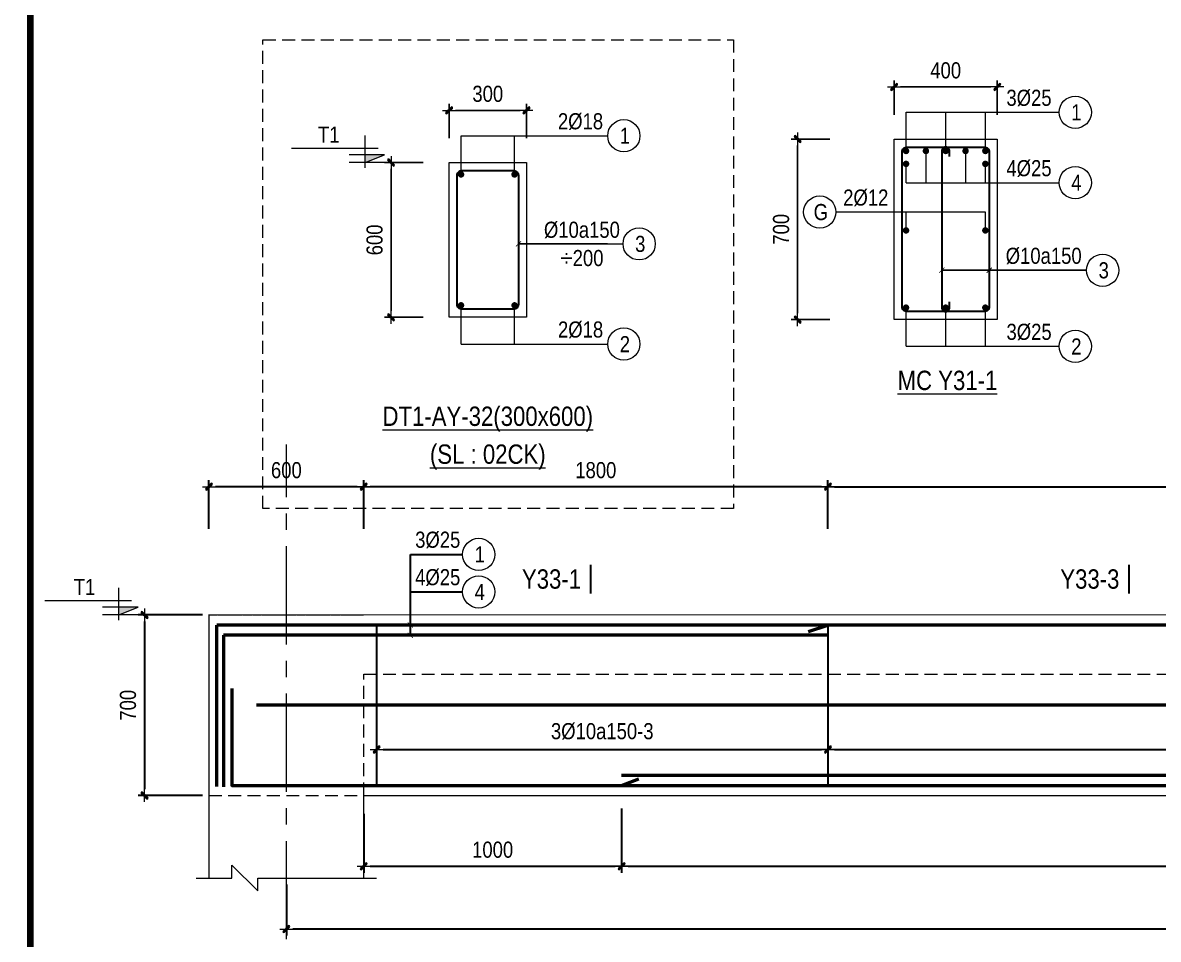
# Model space of a CAD drawing. Header units: millimetres. Extents: x 397144 to 8960116, y 345581 to 674207.
# Drawn here: x 5150290 to 5154693, y 657317 to 660871 of the extents above; entities that cross this region are included whole.
import ezdxf
from ezdxf.enums import TextEntityAlignment as Align
from ezdxf.xclip import XClip

# ---------------------------------------------------------------- set-up
doc = ezdxf.new("R2010")
doc.units = ezdxf.units.MM
doc.header["$XCLIPFRAME"] = 0
doc.header["$PDSIZE"] = -10
doc.linetypes.add('CENTER2', pattern=[28.575, 19.05, -3.175, 3.175, -3.175])
doc.linetypes.add('HIDDEN', pattern=[0.375, 0.25, -0.125])
doc.layers.get('0').update_dxf_attribs({"linetype": 'CONTINUOUS'})
doc.layers.get('Defpoints').update_dxf_attribs({"color": 12, "linetype": 'CONTINUOUS'})
for name, color, linetype, lineweight in [('CDAI', 8, 'CONTINUOUS', 30), ('CTHEP', 2, 'CONTINUOUS', 50), ('DBAO', 3, 'CONTINUOUS', 20), ('DGIONG', 4, 'CONTINUOUS', 13), ('KTH', 150, 'CONTINUOUS', 5), ('Net khuat', 8, 'HIDDEN', 13), ('STICK', 1, 'CONTINUOUS', 9), ('TEXT', 7, 'CONTINUOUS', 15)]:
    doc.layers.add(name, color=color, linetype=linetype, lineweight=lineweight)
doc.layers.add('HATCH', color=7, linetype='CONTINUOUS', lineweight=5, true_color=0x2491ff)
doc.styles.add('Star-HelCon', font='VHELVCN_0.TTF')
doc.styles.add('TTP-HelCon', font='VHELVCN_0.TTF')
doc.styles.add('VNI-HELVE-CONDENSE', font='VHELVCN_0.TTF')
doc.dimstyles.new('kc-25', dxfattribs={"dimtxt": 62.5, "dimasz": 20, "dimexe": 20, "dimexo": 50, "dimgap": 25, "dimtad": 3, "dimdec": 0, "dimzin": 0, "dimdsep": 46, "dimtxsty": 'VNI-HELVE-CONDENSE', "dimblk": 'DIM', "dimcen": 2.5, "dimclrd": 256, "dimclre": 154, "dimclrt": 7, "dimaunit": 1, "dimadec": 0, "dimazin": 0, "dimtfac": 1, "dimtdec": 0, "dimtix": 1, "dimtmove": 0, "dimatfit": 3, "dimldrblk": 'DOT', "dimfxl": 1, "dimtolj": 1, "dimtzin": 0, "dimarcsym": 0})
doc.dimstyles.new('TTP-25', dxfattribs={"dimscale": 25, "dimtxt": 2.5, "dimasz": 1, "dimexe": 1, "dimexo": 1, "dimgap": 0.09, "dimtad": 0, "dimdec": 4, "dimrnd": 5, "dimzin": 9, "dimdsep": 46, "dimtxsty": 'TTP-HelCon', "dimblk": 'Stick1', "dimcen": 0.09, "dimdle": 1.5, "dimclrd": 256, "dimclre": 256, "dimclrt": 7, "dimadec": 0, "dimazin": 0, "dimtfac": 1, "dimtdec": 4, "dimtmove": 0, "dimatfit": 3, "dimldrblk": '_ArchTick1', "dimfxl": 1, "dimtvp": 1, "dimtolj": 1, "dimtzin": 0, "dimarcsym": 0})

# ---------------------------------------------------------------- blocks, each defined once
blk = doc.blocks.new('Stick1')
at = {"layer": 'STICK'}
h = blk.add_hatch(color=256, dxfattribs=at)
edge = h.paths.add_edge_path()
edge.add_line((0.3, 0.5), (-0.5, -0.3))
edge.add_arc((-0.4, -0.4), 0.141, 135, 315)
edge.add_line((-0.3, -0.5), (0.5, 0.3))
edge.add_arc((0.4, 0.4), 0.141, 315, 495)
blk.add_line((1, 0), (-1, 0), dxfattribs=at)
blk.add_lwpolyline([(0.3, 0.5), (-0.5, -0.3, 1), (-0.3, -0.5), (0.5, 0.3, 1), (0.3, 0.5, 1)], format="xyb", dxfattribs=at)
blk = doc.blocks.new('*D925')
at = {"layer": 'Defpoints', "color": 0, "ltscale": 500, "transparency": 16777216}
for p in [(5153668.9, 660622.6), (5153668.9, 660489.4), (5154068.9, 660489.4)]:
    blk.add_point(p, dxfattribs=at)
at = {"layer": 'KTH', "lineweight": -2, "ltscale": 500, "transparency": 16777216}
for p, q in [((5153668.9, 660514.4), (5153668.9, 660647.6)), ((5154043.9, 660622.6), (5153693.9, 660622.6)), ((5154068.9, 660514.4), (5154068.9, 660647.6))]:
    blk.add_line(p, q, dxfattribs=at)
at = {"layer": 'KTH', "lineweight": -2, "ltscale": 500, "transparency": 16777216, "xscale": 25, "yscale": 25, "zscale": 25, "rotation": 180}
blk.add_blockref('Stick1', (5153668.9, 660622.6), dxfattribs=at)
at = {"layer": 'KTH', "lineweight": -2, "ltscale": 500, "transparency": 16777216, "xscale": 25, "yscale": 25, "zscale": 25}
blk.add_blockref('Stick1', (5154068.9, 660622.6), dxfattribs=at)
at = {"layer": 'KTH', "color": 7, "ltscale": 500, "transparency": 16777216, "insert": (5153868.9, 660686.4), "char_height": 62.5, "attachment_point": 5, "style": 'TTP-HelCon'}
blk.add_mtext('\\A1;400', dxfattribs=at)
blk = doc.blocks.new('_ArchTick1')
at = {"color": 0, "const_width": 3.81}
blk.add_lwpolyline([(-12.7, -12.7), (12.7, 12.7)], dxfattribs=at)
blk = doc.blocks.new('*D926')
at = {"layer": 'Defpoints', "color": 0, "ltscale": 500, "transparency": 16777216}
for p in [(5153444.5, 660420.4), (5153294.7, 659720.4), (5153444.5, 659720.4)]:
    blk.add_point(p, dxfattribs=at)
at = {"layer": 'KTH', "lineweight": -2, "ltscale": 500, "transparency": 16777216}
for p, q in [((5153419.5, 660420.4), (5153269.7, 660420.4)), ((5153294.7, 660395.4), (5153294.7, 659745.4)), ((5153419.5, 659720.4), (5153269.7, 659720.4))]:
    blk.add_line(p, q, dxfattribs=at)
at = {"layer": 'KTH', "lineweight": -2, "ltscale": 500, "transparency": 16777216, "xscale": 25, "yscale": 25, "zscale": 25}
for p, rotation in [((5153294.7, 660420.4), 90), ((5153294.7, 659720.4), 270)]:
    blk.add_blockref('Stick1', p, dxfattribs=dict(at, rotation=rotation))
at = {"layer": 'KTH', "color": 7, "ltscale": 500, "transparency": 16777216, "insert": (5153230.8, 660070.4), "char_height": 62.5, "attachment_point": 5, "rotation": 90, "style": 'TTP-HelCon'}
blk.add_mtext('\\A1;700', dxfattribs=at)
blk = doc.blocks.new('DIM')
h = blk.add_hatch(color=1)
h.paths.add_polyline_path([(0.49, 0.29, 1), (0.29, 0.49), (-0.19, 0), (0.19, 0)])
h.paths.add_polyline_path([(0.19, 0), (-0.19, 0), (-0.49, -0.29, 1), (-0.29, -0.49)])
at = {"color": 9}
for p, q in [((-0.19, 0), (-1.5, 0)), ((0.19, 0), (1.5, 0))]:
    blk.add_line(p, q, dxfattribs=at)
at = {"color": 1}
for p, q in [((-0.49, -0.29), (0.29, 0.49)), ((-0.29, -0.49), (0.49, 0.29)), ((-0.19, 0), (0.19, 0))]:
    blk.add_line(p, q, dxfattribs=at)
blk.add_arc((-0.39, -0.39), 0.138, 135, 315, dxfattribs=at)
blk = doc.blocks.new('*D966')
at = {"layer": 'Defpoints', "color": 0, "ltscale": 500, "transparency": 16777216}
for p in [(5151943.3, 660531.6), (5151943.3, 660398.3), (5152243.3, 660398.3)]:
    blk.add_point(p, dxfattribs=at)
at = {"layer": 'KTH', "lineweight": -2, "ltscale": 500, "transparency": 16777216}
for p, q in [((5151943.3, 660423.3), (5151943.3, 660556.6)), ((5152218.3, 660531.6), (5151968.3, 660531.6)), ((5152243.3, 660423.3), (5152243.3, 660556.6))]:
    blk.add_line(p, q, dxfattribs=at)
at = {"layer": 'KTH', "lineweight": -2, "ltscale": 500, "transparency": 16777216, "xscale": 25, "yscale": 25, "zscale": 25, "rotation": 180}
blk.add_blockref('Stick1', (5151943.3, 660531.6), dxfattribs=at)
at = {"layer": 'KTH', "lineweight": -2, "ltscale": 500, "transparency": 16777216, "xscale": 25, "yscale": 25, "zscale": 25}
blk.add_blockref('Stick1', (5152243.3, 660531.6), dxfattribs=at)
at = {"layer": 'KTH', "color": 7, "ltscale": 500, "transparency": 16777216, "insert": (5152093.3, 660595.4), "char_height": 62.5, "attachment_point": 5, "style": 'TTP-HelCon'}
blk.add_mtext('\\A1;300', dxfattribs=at)
blk = doc.blocks.new('*D967')
at = {"layer": 'Defpoints', "color": 0, "ltscale": 500, "transparency": 16777216}
for p in [(5151868.1, 660329.3), (5151718.3, 659729.3), (5151868.1, 659729.3)]:
    blk.add_point(p, dxfattribs=at)
at = {"layer": 'KTH', "lineweight": -2, "ltscale": 500, "transparency": 16777216}
for p, q in [((5151843.1, 660329.3), (5151693.3, 660329.3)), ((5151718.3, 660304.3), (5151718.3, 659754.3)), ((5151843.1, 659729.3), (5151693.3, 659729.3))]:
    blk.add_line(p, q, dxfattribs=at)
at = {"layer": 'KTH', "lineweight": -2, "ltscale": 500, "transparency": 16777216, "xscale": 25, "yscale": 25, "zscale": 25}
for p, rotation in [((5151718.3, 660329.3), 90), ((5151718.3, 659729.3), 270)]:
    blk.add_blockref('Stick1', p, dxfattribs=dict(at, rotation=rotation))
at = {"layer": 'KTH', "color": 7, "ltscale": 500, "transparency": 16777216, "insert": (5151654.5, 660029.3), "char_height": 62.5, "attachment_point": 5, "rotation": 90, "style": 'TTP-HelCon'}
blk.add_mtext('\\A1;600', dxfattribs=at)
blk = doc.blocks.new('CODE')
at = {"layer": 'DBAO'}
for p, q in [((-62.5, -20), (-62.5, 105)), ((-112.5, 55), (223.6, 55)), ((-62.5, 0), (-137.5, 30)), ((-137.5, 30), (0, 30)), ((-137.5, 0), (0, 0))]:
    blk.add_line(p, q, dxfattribs=at)
at = {"layer": 'HATCH', "color": 1}
blk.add_solid([(-62.5, 0), (-137.5, 30), (-62.5, 30)], dxfattribs=at)
blk = doc.blocks.new('AY-27')
at = {"layer": 'CTHEP'}
blk.add_line((5149346.05357, 599212.55338), (5187748.96372, 599212.50526), dxfattribs=at)
for points in [[(5187932.32851, 598893.30575), (5187932.32851, 599521.49296), (5149192.32851, 599521.5577), (5149192.32851, 598895.29521)], [(5149250.56747, 599275.95862), (5149250.56747, 598899.56854), (5149250.56747, 598899.56854), (5149761.19634, 598899.54548), (5157612.32851, 598899.5172), (5158186.37402, 598899.51531), (5187870.49566, 598899.49317), (5187870.49566, 599422.36868)]]:
    blk.add_lwpolyline(points, dxfattribs=at)
at = {"layer": 'DBAO'}
for points in [[(5187962.32851, 598540.45098), (5187962.32851, 599560.44727), (5157760.23476, 599560.49211)], [(5181862.32991, 598860.45795), (5187362.32851, 598860.45098)]]:
    blk.add_lwpolyline(points, dxfattribs=at)
at = {"layer": 'Net khuat', "ltscale": 200}
blk.add_lwpolyline([(5149162.32851, 599330.5685), (5187962.32851, 599330.5685)], dxfattribs=at)
blk = doc.blocks.new('*D8371')
at = {"layer": 'Defpoints', "color": 0, "transparency": 16777216}
for p in [(5173890.4, 590133.3), (5172140.4, 590050.8), (5173890.4, 589993.3)]:
    blk.add_point(p, dxfattribs=at)
at = {"layer": 'KTH', "lineweight": -2, "transparency": 16777216}
for p, q in [((5173890.4, 590108.3), (5173890.4, 589968.3)), ((5172140.4, 590025.8), (5172140.4, 589968.3)), ((5172165.4, 589993.3), (5173865.4, 589993.3))]:
    blk.add_line(p, q, dxfattribs=at)
at = {"layer": 'KTH', "lineweight": -2, "transparency": 16777216, "xscale": 25, "yscale": 25, "zscale": 25, "rotation": 180}
blk.add_blockref('Stick1', (5172140.4, 589993.3), dxfattribs=at)
at = {"layer": 'KTH', "lineweight": -2, "transparency": 16777216, "xscale": 25, "yscale": 25, "zscale": 25}
blk.add_blockref('Stick1', (5173890.4, 589993.3), dxfattribs=at)
at = {"layer": 'KTH', "color": 7, "transparency": 16777216, "insert": (5173015.4, 590063.2), "char_height": 62.5, "attachment_point": 5, "style": 'TTP-HelCon'}
blk.add_mtext('\\A1;3Þ10a150-3', dxfattribs=at)
blk = doc.blocks.new('*D8372')
at = {"layer": 'Defpoints', "color": 0, "transparency": 16777216}
for p in [(5172090.4, 591012.3), (5172090.4, 590823.3), (5173890.4, 590823.3)]:
    blk.add_point(p, dxfattribs=at)
at = {"layer": 'KTH', "lineweight": -2, "transparency": 16777216}
for p, q in [((5172090.4, 590848.3), (5172090.4, 591037.3)), ((5173865.4, 591012.3), (5172115.4, 591012.3)), ((5173890.4, 590848.3), (5173890.4, 591037.3))]:
    blk.add_line(p, q, dxfattribs=at)
at = {"layer": 'KTH', "lineweight": -2, "transparency": 16777216, "xscale": 25, "yscale": 25, "zscale": 25, "rotation": 180}
blk.add_blockref('Stick1', (5172090.4, 591012.3), dxfattribs=at)
at = {"layer": 'KTH', "lineweight": -2, "transparency": 16777216, "xscale": 25, "yscale": 25, "zscale": 25}
blk.add_blockref('Stick1', (5173890.4, 591012.3), dxfattribs=at)
at = {"layer": 'KTH', "color": 7, "transparency": 16777216, "insert": (5172990.4, 591076.1), "char_height": 62.5, "attachment_point": 5, "style": 'TTP-HelCon'}
blk.add_mtext('\\A1;1800', dxfattribs=at)
blk = doc.blocks.new('*D8373')
at = {"layer": 'Defpoints', "color": 0, "transparency": 16777216}
for p in [(5171490.4, 590514.9), (5171240.4, 589814.9), (5171490.4, 589814.9)]:
    blk.add_point(p, dxfattribs=at)
at = {"layer": 'KTH', "lineweight": -2, "transparency": 16777216}
for p, q in [((5171465.4, 590514.9), (5171215.4, 590514.9)), ((5171240.4, 590489.9), (5171240.4, 589839.9)), ((5171465.4, 589814.9), (5171215.4, 589814.9))]:
    blk.add_line(p, q, dxfattribs=at)
at = {"layer": 'KTH', "lineweight": -2, "transparency": 16777216, "xscale": 25, "yscale": 25, "zscale": 25}
for p, rotation in [((5171240.4, 590514.9), 90), ((5171240.4, 589814.9), 270)]:
    blk.add_blockref('Stick1', p, dxfattribs=dict(at, rotation=rotation))
at = {"layer": 'KTH', "color": 7, "transparency": 16777216, "insert": (5171176.5, 590164.9), "char_height": 62.5, "attachment_point": 5, "rotation": 90, "style": 'TTP-HelCon'}
blk.add_mtext('\\A1;700', dxfattribs=at)
blk = doc.blocks.new('*D8375')
at = {"layer": 'Defpoints', "color": 0, "transparency": 16777216}
for p in [(5171790.4, 589494.9), (5180090.4, 589449.5), (5171790.4, 589296.9)]:
    blk.add_point(p, dxfattribs=at)
at = {"layer": 'KTH', "lineweight": -2, "transparency": 16777216}
for p, q in [((5171790.4, 589469.9), (5171790.4, 589271.9)), ((5180090.4, 589424.5), (5180090.4, 589271.9)), ((5180065.4, 589296.9), (5171815.4, 589296.9))]:
    blk.add_line(p, q, dxfattribs=at)
at = {"layer": 'KTH', "lineweight": -2, "transparency": 16777216, "xscale": 25, "yscale": 25, "zscale": 25, "rotation": 180}
blk.add_blockref('Stick1', (5171790.4, 589296.9), dxfattribs=at)
at = {"layer": 'KTH', "lineweight": -2, "transparency": 16777216, "xscale": 25, "yscale": 25, "zscale": 25}
blk.add_blockref('Stick1', (5180090.4, 589296.9), dxfattribs=at)
at = {"layer": 'KTH', "color": 7, "transparency": 16777216, "insert": (5175940.4, 589360.7), "char_height": 62.5, "attachment_point": 5, "style": 'TTP-HelCon'}
blk.add_mtext('\\A1;8300', dxfattribs=at)
blk = doc.blocks.new('*D8377')
at = {"layer": 'Defpoints', "color": 0, "transparency": 16777216}
for p in [(5171490.4, 591012.3), (5171490.4, 590823.3), (5172090.4, 590823.3)]:
    blk.add_point(p, dxfattribs=at)
at = {"layer": 'KTH', "lineweight": -2, "transparency": 16777216}
for p, q in [((5171490.4, 590848.3), (5171490.4, 591037.3)), ((5172065.4, 591012.3), (5171515.4, 591012.3)), ((5172090.4, 590848.3), (5172090.4, 591037.3))]:
    blk.add_line(p, q, dxfattribs=at)
at = {"layer": 'KTH', "lineweight": -2, "transparency": 16777216, "xscale": 25, "yscale": 25, "zscale": 25, "rotation": 180}
blk.add_blockref('Stick1', (5171490.4, 591012.3), dxfattribs=at)
at = {"layer": 'KTH', "lineweight": -2, "transparency": 16777216, "xscale": 25, "yscale": 25, "zscale": 25}
blk.add_blockref('Stick1', (5172090.4, 591012.3), dxfattribs=at)
at = {"layer": 'KTH', "color": 7, "transparency": 16777216, "insert": (5171790.4, 591076.1), "char_height": 62.5, "attachment_point": 5, "style": 'TTP-HelCon'}
blk.add_mtext('\\A1;600', dxfattribs=at)
blk = doc.blocks.new('MC')
at = {"layer": 'CTHEP', "const_width": 10}
blk.add_lwpolyline([(0, 150), (0, 0)], dxfattribs=at)
at = {"layer": 'TEXT', "style": 'TTP-HelCon'}
blk.add_attdef('A', text='', height=100, dxfattribs=at).set_placement((-50, 25.5), align=Align.RIGHT)
blk = doc.blocks.new('*D8378')
at = {"layer": 'Defpoints', "color": 0, "transparency": 16777216}
for p in [(5172090.4, 589769.1), (5173090.4, 589789.5), (5173090.4, 589540.6)]:
    blk.add_point(p, dxfattribs=at)
at = {"layer": 'KTH', "lineweight": -2, "transparency": 16777216}
for p, q in [((5173090.4, 589764.5), (5173090.4, 589515.6)), ((5172090.4, 589744.1), (5172090.4, 589515.6)), ((5172115.4, 589540.6), (5173065.4, 589540.6))]:
    blk.add_line(p, q, dxfattribs=at)
at = {"layer": 'KTH', "lineweight": -2, "transparency": 16777216, "xscale": 25, "yscale": 25, "zscale": 25, "rotation": 180}
blk.add_blockref('Stick1', (5172090.4, 589540.6), dxfattribs=at)
at = {"layer": 'KTH', "lineweight": -2, "transparency": 16777216, "xscale": 25, "yscale": 25, "zscale": 25}
blk.add_blockref('Stick1', (5173090.4, 589540.6), dxfattribs=at)
at = {"layer": 'KTH', "color": 7, "transparency": 16777216, "insert": (5172590.4, 589604.4), "char_height": 62.5, "attachment_point": 5, "style": 'TTP-HelCon'}
blk.add_mtext('\\A1;1000', dxfattribs=at)
blk = doc.blocks.new('*D8395')
at = {"layer": 'Defpoints', "color": 0, "transparency": 16777216}
for p in [(5177490.4, 591012.3), (5173890.4, 590823.3), (5177490.4, 590848.3)]:
    blk.add_point(p, dxfattribs=at)
at = {"layer": 'KTH', "lineweight": -2, "transparency": 16777216}
for p, q in [((5173890.4, 590848.3), (5173890.4, 591037.3)), ((5173915.4, 591012.3), (5177465.4, 591012.3)), ((5177490.4, 590873.3), (5177490.4, 591037.3))]:
    blk.add_line(p, q, dxfattribs=at)
at = {"layer": 'KTH', "lineweight": -2, "transparency": 16777216, "xscale": 25, "yscale": 25, "zscale": 25, "rotation": 180}
blk.add_blockref('Stick1', (5173890.4, 591012.3), dxfattribs=at)
at = {"layer": 'KTH', "lineweight": -2, "transparency": 16777216, "xscale": 25, "yscale": 25, "zscale": 25}
blk.add_blockref('Stick1', (5177490.4, 591012.3), dxfattribs=at)
at = {"layer": 'KTH', "color": 7, "transparency": 16777216, "insert": (5175690.4, 591076.1), "char_height": 62.5, "attachment_point": 5, "style": 'TTP-HelCon'}
blk.add_mtext('\\A1;3600', dxfattribs=at)
blk = doc.blocks.new('*D8396')
at = {"layer": 'Defpoints', "color": 0, "transparency": 16777216}
for p in [(5173890.4, 590133.3), (5177490.4, 590133.2), (5177490.4, 589993.2)]:
    blk.add_point(p, dxfattribs=at)
at = {"layer": 'KTH', "lineweight": -2, "transparency": 16777216}
for p, q in [((5173890.4, 590108.3), (5173890.4, 589968.2)), ((5177490.4, 590108.2), (5177490.4, 589968.2)), ((5173915.4, 589993.2), (5177465.4, 589993.2))]:
    blk.add_line(p, q, dxfattribs=at)
at = {"layer": 'KTH', "lineweight": -2, "transparency": 16777216, "xscale": 25, "yscale": 25, "zscale": 25, "rotation": 180}
blk.add_blockref('Stick1', (5173890.4, 589993.2), dxfattribs=at)
at = {"layer": 'KTH', "lineweight": -2, "transparency": 16777216, "xscale": 25, "yscale": 25, "zscale": 25}
blk.add_blockref('Stick1', (5177490.4, 589993.2), dxfattribs=at)
at = {"layer": 'KTH', "color": 7, "transparency": 16777216, "insert": (5175690.4, 590063.1), "char_height": 62.5, "attachment_point": 5, "style": 'TTP-HelCon'}
blk.add_mtext('\\A1;3Þ10a200-3', dxfattribs=at)
blk = doc.blocks.new('*D8401')
at = {"layer": 'Defpoints', "color": 0, "transparency": 16777216}
for p in [(5173090.4, 589789.5), (5178290.4, 589789.5), (5178290.4, 589540.6)]:
    blk.add_point(p, dxfattribs=at)
at = {"layer": 'KTH', "lineweight": -2, "transparency": 16777216}
for p, q in [((5173090.4, 589764.5), (5173090.4, 589515.6)), ((5178290.4, 589764.5), (5178290.4, 589515.6)), ((5173115.4, 589540.6), (5178265.4, 589540.6))]:
    blk.add_line(p, q, dxfattribs=at)
at = {"layer": 'KTH', "lineweight": -2, "transparency": 16777216, "xscale": 25, "yscale": 25, "zscale": 25, "rotation": 180}
blk.add_blockref('Stick1', (5173090.4, 589540.6), dxfattribs=at)
at = {"layer": 'KTH', "lineweight": -2, "transparency": 16777216, "xscale": 25, "yscale": 25, "zscale": 25}
blk.add_blockref('Stick1', (5178290.4, 589540.6), dxfattribs=at)
at = {"layer": 'KTH', "color": 7, "transparency": 16777216, "insert": (5175690.4, 589604.4), "char_height": 62.5, "attachment_point": 5, "style": 'TTP-HelCon'}
blk.add_mtext('\\A1;5200', dxfattribs=at)
blk = doc.blocks.new('CHG_XX_Khung ten')
at = {"color": 4, "linetype": 'Continuous', "const_width": 1}
blk.add_lwpolyline([(17, 577), (824, 577), (824, 17), (17, 17)], close=True, dxfattribs=at)
blk = doc.blocks.new('AY-33')
at = {"layer": 'CDAI', "ltscale": 52.5}
for p, q in [((5172140.36551, 590479.86587), (5172140.36551, 589849.86587)), ((5173890.36551, 590479.86587), (5173890.36551, 589849.86587))]:
    blk.add_line(p, q, dxfattribs=at)
at = {"layer": 'CTHEP'}
for p, q in [((5171520.36551, 589849.59258), (5171520.36551, 590475.86587)), ((5173815.36551, 590450.86587), (5173890.36551, 590475.86587)), ((5173890.3465, 590436.87987), (5171546.8461, 590436.88608)), ((5171546.8461, 590436.88608), (5171546.8461, 589848.0861)), ((5171674.09057, 590166.85075), (5196483.5754, 590166.83185)), ((5173090.36551, 589853.86201), (5173157.28187, 589879.16153)), ((5173090.37182, 589893.8644), (5178290.36551, 589893.86201))]:
    blk.add_line(p, q, dxfattribs=at)
for points in [[(5196810.36291, 589847.60311), (5196810.36291, 590475.79032), (5171520.36551, 590475.86587)], [(5171578.60447, 590230.25598), (5171578.60447, 589853.86591), (5196259.37159, 589853.84476), (5196748.53006, 589853.79053), (5196748.53006, 589853.79053)]]:
    blk.add_lwpolyline(points, dxfattribs=at)
at = {"layer": 'DBAO'}
for points in [[(5187890.36291, 589814.84602), (5196840.36149, 589814.83525), (5196840.36291, 590514.70496), (5171490.36551, 590514.87736), (5171490.36551, 589814.86587), (5171490.36551, 589814.86587), (5171490.36551, 589494.86587)], [(5172090.36551, 589494.86587), (5172090.36551, 589814.86587), (5179290.36551, 589814.85721)]]:
    blk.add_lwpolyline(points, dxfattribs=at)
at = {"layer": 'DGIONG'}
blk.add_lwpolyline([(5171440.36551, 589494.86587), (5171579.25504, 589494.86587), (5171579.25504, 589544.86587), (5171679.25504, 589444.86587), (5171679.25504, 589494.86587), (5172140.36551, 589494.86587)], dxfattribs=at)
for centre in [(5172536.37712, 590749.66704), (5172536.37712, 590604.36804)]:
    blk.add_circle(centre, 62.5, dxfattribs=at)
at = {"layer": 'Net khuat', "linetype": 'CENTER2', "ltscale": 20}
blk.add_line((5171790.36551, 589257.36887), (5171790.36551, 591262.71151), dxfattribs=at)
at = {"layer": 'Net khuat', "ltscale": 5}
blk.add_line((5171490.36551, 590514.86587), (5172090.36551, 590514.86587), dxfattribs=at)
at = {"layer": 'Net khuat', "ltscale": 200}
blk.add_lwpolyline([(5171490.36551, 589814.86587), (5171490.36551, 589814.86587), (5172090.36551, 589814.86587), (5172090.36551, 590284.86587), (5196840.36244, 590284.86587)], dxfattribs=at)
at = {"xscale": 0.75, "yscale": 0.75, "zscale": 0.75}
for p, values in [((5172970.64772, 590597.7425), {'A': 'Y33-1'}), ((5175058.38873, 590597.7425), {'A': 'Y33-3'})]:
    blk.add_blockref('MC', p, dxfattribs=at).add_auto_attribs(values)
at = {"layer": 'KTH', "linetype": 'Continuous', "xscale": -1}
blk.add_blockref('CODE', (5171077.86551, 590514.86587), dxfattribs=at)
at = {"layer": 'TEXT', "style": 'TTP-HelCon'}
for s, p in [('3Þ25', (5172289.86706, 590775.51998)), ('4Þ25', (5172289.86706, 590630.22098))]:
    blk.add_text(s, height=62.5, dxfattribs=at).set_placement(p)
at = {"layer": 'TEXT', "style": 'Star-HelCon'}
for s, p in [('1', (5172540.54378, 590749.66704)), ('4', (5172540.54378, 590604.36804))]:
    blk.add_text(s, height=62.5, dxfattribs=at).set_placement(p, align=Align.MIDDLE)
at = {"layer": 'TEXT', "style": 'TTP-HelCon'}
blk.add_text('T1', height=62.5, dxfattribs=at).set_placement((5171049.50358, 590591.86086), align=Align.RIGHT)
at = {"layer": 'KTH'}
for base, p1, p2, picture, middle in [((5171490.36551, 591012.26021), (5172090.36551, 590823.26021), (5171490.36551, 590823.26021), '*D8377', (5171790.36551, 591076.09354)), ((5172090.36551, 591012.26021), (5173890.36551, 590823.26021), (5172090.36551, 590823.26021), '*D8372', (5172990.36551, 591076.09354)), ((5177490.36551, 591012.26021), (5173890.36551, 590823.26021), (5177490.36551, 590848.25699), '*D8395', (5175690.36551, 591076.09354)), ((5173090.36551, 589540.60081), (5172090.36551, 589769.12152), (5173090.36551, 589789.45943), '*D8378', (5172590.36551, 589604.43415)), ((5178290.36551, 589540.60081), (5173090.36551, 589789.45943), (5178290.36551, 589789.45943), '*D8401', (5175690.36551, 589604.43415)), ((5171790.36551, 589296.88478), (5180090.36551, 589449.53386), (5171790.36551, 589494.86587), '*D8375', (5175940.36551, 589360.71811))]:
    dim = blk.add_linear_dim(base=base, p1=p1, p2=p2, dimstyle='TTP-25', override={"dimtmove": 1}, dxfattribs=at)
    dim.commit()
    dim.dimension.update_dxf_attribs({"geometry": picture, "text_midpoint": middle})
dim = blk.add_linear_dim(base=(5171240.36551, 589814.86587), p1=(5171490.36551, 590514.86587), p2=(5171490.36551, 589814.86587), angle=270, dimstyle='TTP-25', override={"dimtmove": 1}, dxfattribs=at)
dim.commit()
dim.dimension.update_dxf_attribs({"geometry": '*D8373', "text_midpoint": (5171176.53218, 590164.86587)})
for base, p1, p2, text, picture, middle in [((5173890.36551, 589993.28968), (5172140.36551, 590050.76303), (5173890.36551, 590133.30286), '3Þ10a150-3', '*D8371', (5173015.36551, 590063.20635)), ((5177490.36551, 589993.2111), (5173890.36551, 590133.29964), (5177490.36551, 590133.23134), '3Þ10a200-3', '*D8396', (5175690.36551, 590063.12777))]:
    dim = blk.add_linear_dim(base=base, p1=p1, p2=p2, text=text, dimstyle='TTP-25', override={"dimtmove": 1}, dxfattribs=at)
    dim.commit()
    dim.dimension.update_dxf_attribs({"geometry": picture, "text_midpoint": middle})
at = {"layer": 'DGIONG'}
for points in [[(5172271.3553, 590475.85893), (5172271.35503, 590749.66704), (5172473.87712, 590749.66704)], [(5172271.35494, 590435.85893), (5172271.35468, 590604.36804), (5172473.87676, 590604.36804)]]:
    blk.add_leader(points, dimstyle='kc-25', override={"dimtad": 0, "dimldrblk": 'ArchTick', "dimfxl": 100, "dimarcsym": 1}, dxfattribs=at)

msp = doc.modelspace()

# ---------------------------------------------------------------- linework, layer by layer
at = {"layer": 'CDAI', "ltscale": 0.8}
msp.add_lwpolyline([(5150318.75628, 663460.45642), (5167688.36171, 663460.45642), (5167688.36171, 648942.57726), (5150318.75628, 648942.57726)], close=True, dxfattribs=at)
at = {"layer": 'CDAI'}
for points in [[(5153718.93526, 660389.11372), (5154018.93526, 660389.11372, -0.4142135624), (5154037.68526, 660370.36372), (5154037.68526, 659770.36372, -0.4142135624), (5154018.93526, 659751.61372), (5153718.93526, 659751.61372, -0.4142135624), (5153700.18526, 659770.36372), (5153700.18526, 660370.36372, -0.4142135624)], [(5151993.29245, 660298.07164), (5152193.29245, 660298.07164, -0.4142135624), (5152212.04245, 660279.32164), (5152212.04245, 659779.32164, -0.4142135624), (5152193.29245, 659760.57164), (5151993.29245, 659760.57164, -0.4142135624), (5151974.54245, 659779.32164), (5151974.54245, 660279.32164, -0.4142135624)]]:
    msp.add_lwpolyline(points, format="xyb", close=True, dxfattribs=at)
msp.add_lwpolyline([(5153883.93526, 660352.19373), (5153883.93526, 660374.11372, 0.4142135624), (5153868.93526, 660389.11372), (5153868.93526, 660389.11372, 0.4142135624), (5153853.93526, 660374.11372), (5153853.93526, 659766.61372, 0.4142135624), (5153868.93526, 659751.61372), (5153868.93526, 659751.61372, 0.4142135624), (5153883.93526, 659766.61372), (5153883.93526, 659788.53371)], format="xyb", dxfattribs=at)
at = {"layer": 'CTHEP', "const_width": 12.5}
for points in [[(5153708.93526, 660374.11372, 1), (5153721.43526, 660374.11372, 1)], [(5153785.81026, 660374.11372, 1), (5153798.31026, 660374.11372, 1)], [(5153862.68526, 660374.11372, 1), (5153875.18526, 660374.11372, 1)], [(5153939.56026, 660374.11372, 1), (5153952.06026, 660374.11372, 1)], [(5154016.43526, 660374.11372, 1), (5154028.93526, 660374.11372, 1)], [(5153708.93526, 660324.11372, 1), (5153721.43526, 660324.11372, 1)], [(5154016.43526, 660324.11372, 1), (5154028.93526, 660324.11372, 1)], [(5151983.29245, 660283.07164, 1), (5151995.79245, 660283.07164, 1)], [(5152190.79245, 660283.07164, 1), (5152203.29245, 660283.07164, 1)], [(5153721.43526, 660065.95678, -1), (5153708.93526, 660065.95678, -1)], [(5154028.93526, 660065.95678, -1), (5154016.43526, 660065.95678, -1)], [(5151983.29245, 659775.57164, 1), (5151995.79245, 659775.57164, 1)], [(5152190.79245, 659775.57164, 1), (5152203.29245, 659775.57164, 1)], [(5153708.93526, 659766.61372, 1), (5153721.43526, 659766.61372, 1)], [(5153862.68526, 659766.61372, 1), (5153875.18526, 659766.61372, 1)], [(5154016.43526, 659766.61372, 1), (5154028.93526, 659766.61372, 1)]]:
    msp.add_lwpolyline(points, format="xyb", close=True, dxfattribs=at)
at = {"layer": 'DBAO', "flags": 128}
for points in [[(5153668.93526, 660420.36372), (5154068.93526, 660420.36372)], [(5154068.93526, 660420.36372), (5154068.93526, 659720.36372), (5153668.93526, 659720.36372), (5153668.93526, 660420.36372)], [(5152243.29245, 660329.32164), (5152243.29245, 659729.32164), (5151943.29245, 659729.32164), (5151943.29245, 660329.32164)], [(5151943.29245, 660329.32164), (5152243.29245, 660329.32164)]]:
    msp.add_lwpolyline(points, dxfattribs=at)
at = {"layer": 'DGIONG'}
for p, q in [((5153715.18526, 660374.11372), (5153715.18526, 660524.11372)), ((5153715.18526, 660524.11372), (5154308.93526, 660524.11372)), ((5153868.93526, 660374.11372), (5153868.93526, 660524.11372)), ((5154022.68526, 660374.11372), (5154022.68526, 660524.11372)), ((5151989.54245, 660283.07164), (5151989.54245, 660433.07164)), ((5151989.54245, 660433.07164), (5152558.29245, 660433.07164)), ((5152197.04245, 660283.07164), (5152197.04245, 660433.07164)), ((5153792.06026, 660374.11372), (5153792.06026, 660251.19297)), ((5153945.81026, 660374.11372), (5153945.81026, 660251.19297)), ((5153715.18526, 660251.19297), (5153715.18526, 660324.11372)), ((5154022.68526, 660251.19297), (5154022.68526, 660324.11372)), ((5153715.18526, 660251.19297), (5154308.93526, 660251.19297)), ((5154022.68526, 660137.33857), (5153443.13774, 660137.33857)), ((5153715.18526, 660065.95678), (5153715.18526, 660137.33857)), ((5154022.68526, 660065.95678), (5154022.68526, 660137.33857)), ((5152212.04245, 660013.93911), (5152617.79245, 660013.93911)), ((5151989.54245, 659625.57164), (5151989.54245, 659775.57164)), ((5152197.04245, 659625.57164), (5152197.04245, 659775.57164)), ((5153715.18526, 659616.61372), (5153715.18526, 659766.61372)), ((5153868.93526, 659616.61372), (5153868.93526, 659766.61372)), ((5154022.68526, 659616.61372), (5154022.68526, 659766.61372)), ((5151989.54245, 659625.57164), (5152558.29245, 659625.57164)), ((5153715.18526, 659616.61372), (5154308.93526, 659616.61372))]:
    msp.add_line(p, q, dxfattribs=at)
for centre in [(5154371.43526, 660524.11372), (5152620.79245, 660433.07164), (5154371.43526, 660251.19297), (5153380.63774, 660137.33857), (5152680.29245, 660013.93911), (5154477.55528, 659911.46202), (5152620.79245, 659625.57164), (5154371.43526, 659616.61372)]:
    msp.add_circle(centre, 62.5, dxfattribs=at)
at = {"layer": 'Net khuat', "ltscale": 200}
msp.add_lwpolyline([(5151221.27321, 660805.62304), (5153046.3635, 660805.62304), (5153046.3635, 658987.33089), (5151221.27321, 658987.33089)], close=True, dxfattribs=at)

# ---------------------------------------------------------------- block references
at = {"layer": 'CDAI'}
ref = msp.add_blockref('AY-27', (-36311.34689, 60367.09542), dxfattribs=at)
XClip(ref).set_block_clipping_path([(5165030.5514494739, 598096.902732063), (5182041.542792635, 600221.0932159054)])
ref = msp.add_blockref('AY-33', (-20478.27974, 68060.02924), dxfattribs=at)
XClip(ref).set_block_clipping_path([(5170797.036019085, 588847.9135108036), (5188044.6407116679, 591175.458884406)])
at = {"layer": 'KTH', "linetype": 'Continuous', "xscale": -1}
msp.add_blockref('CODE', (5151555.8059, 660329.32164), dxfattribs=at)

# ---------------------------------------------------------------- texts
at = {"layer": 'TEXT', "style": 'TTP-HelCon'}
for s, p in [('3Þ25', (5154104.39359, 660549.11372)), ('4Þ25', (5154104.39359, 660276.19297)), ('2Þ12', (5153471.42941, 660162.33857)), ('Þ10a150', (5154101.61947, 659936.46202)), ('3Þ25', (5154104.65893, 659641.61372))]:
    msp.add_text(s, height=62.5, dxfattribs=at).set_placement(p)
at = {"layer": 'TEXT', "style": 'Star-HelCon'}
for s, p in [('1', (5154375.60192, 660524.11372)), ('1', (5152624.95912, 660433.07164)), ('4', (5154375.60192, 660251.19297)), ('G', (5153384.80441, 660137.33857)), ('3', (5152684.45912, 660013.93911)), ('3', (5154481.72195, 659911.46202)), ('2', (5152624.95912, 659625.57164)), ('2', (5154375.60192, 659616.61372))]:
    msp.add_text(s, height=62.5, dxfattribs=at).set_placement(p, align=Align.MIDDLE)
at = {"layer": 'TEXT', "style": 'TTP-HelCon'}
for s, height, p in [('2Þ18', 62.5, (5152452.79245, 660458.07164)), ('Þ10a150', 62.5, (5152458.29245, 660037.43911)), ('÷200', 62.5, (5152458.29245, 659927.68911)), ('2Þ18', 62.5, (5152453.05779, 659650.57164)), ('%%UMC Y31-1', 75, (5153875.81691, 659447.07019)), ('%%UDT1-AY-32(300x600)', 75, (5152093.29245, 659307.9896)), ('%%U(SL : 02CK)', 75, (5152093.29245, 659161.09501))]:
    msp.add_text(s, height=height, dxfattribs=at).set_placement(p, align=Align.CENTER)
msp.add_text('T1    ', height=62.5, dxfattribs=at).set_placement((5151598.07257, 660406.31663), align=Align.RIGHT)

# ---------------------------------------------------------------- dimensions: what is measured, and where the dimension line sits
at = {"layer": 'KTH', "ltscale": 500}
for base, p1, p2, picture, middle in [((5153668.93526, 660622.61372), (5154068.93526, 660489.37567), (5153668.93526, 660489.37567), '*D925', (5153868.93526, 660686.44706)), ((5151943.29245, 660531.57164), (5152243.29245, 660398.33359), (5151943.29245, 660398.33359), '*D966', (5152093.29245, 660595.40497))]:
    dim = msp.add_linear_dim(base=base, p1=p1, p2=p2, dimstyle='TTP-25', override={"dimtxsty": 'TTP-HelCon'}, dxfattribs=at)
    dim.commit()
    dim.dimension.update_dxf_attribs({"geometry": picture, "text_midpoint": middle})
for base, p1, p2, picture, middle in [((5153294.67487, 659720.36372), (5153444.50768, 660420.36372), (5153444.50768, 659720.36372), '*D926', (5153230.84153, 660070.36372)), ((5151718.3059, 659729.32164), (5151868.13871, 660329.32164), (5151868.13871, 659729.32164), '*D967', (5151654.47257, 660029.32164))]:
    dim = msp.add_linear_dim(base=base, p1=p1, p2=p2, angle=90, dimstyle='TTP-25', override={"dimtxsty": 'TTP-HelCon'}, dxfattribs=at)
    dim.commit()
    dim.dimension.update_dxf_attribs({"geometry": picture, "text_midpoint": middle})

# ---------------------------------------------------------------- leaders
at = {"layer": 'DGIONG'}
for points in [[(5152212.04245, 660013.93911), (5152557.9729, 660013.93911)], [(5153853.93526, 659911.46202), (5154231.30528, 659911.46202)], [(5154037.68526, 659911.46202), (5154415.05528, 659911.46202)]]:
    msp.add_leader(points, dimstyle='kc-25', override={"dimtad": 0, "dimldrblk": 'ArchTick', "dimfxl": 100, "dimarcsym": 1}, dxfattribs=at)

# ---------------------------------------------------------------- next in the draw order: block references
at = {"layer": 'KTH', "ltscale": 0.8, "xscale": 25.92478421702978, "yscale": 25.92478421702978, "zscale": 25.92478421702978}
msp.add_blockref('CHG_XX_Khung ten', (5149878.03495, 648501.85593), dxfattribs=at)

doc.saveas('drawing.dxf')
